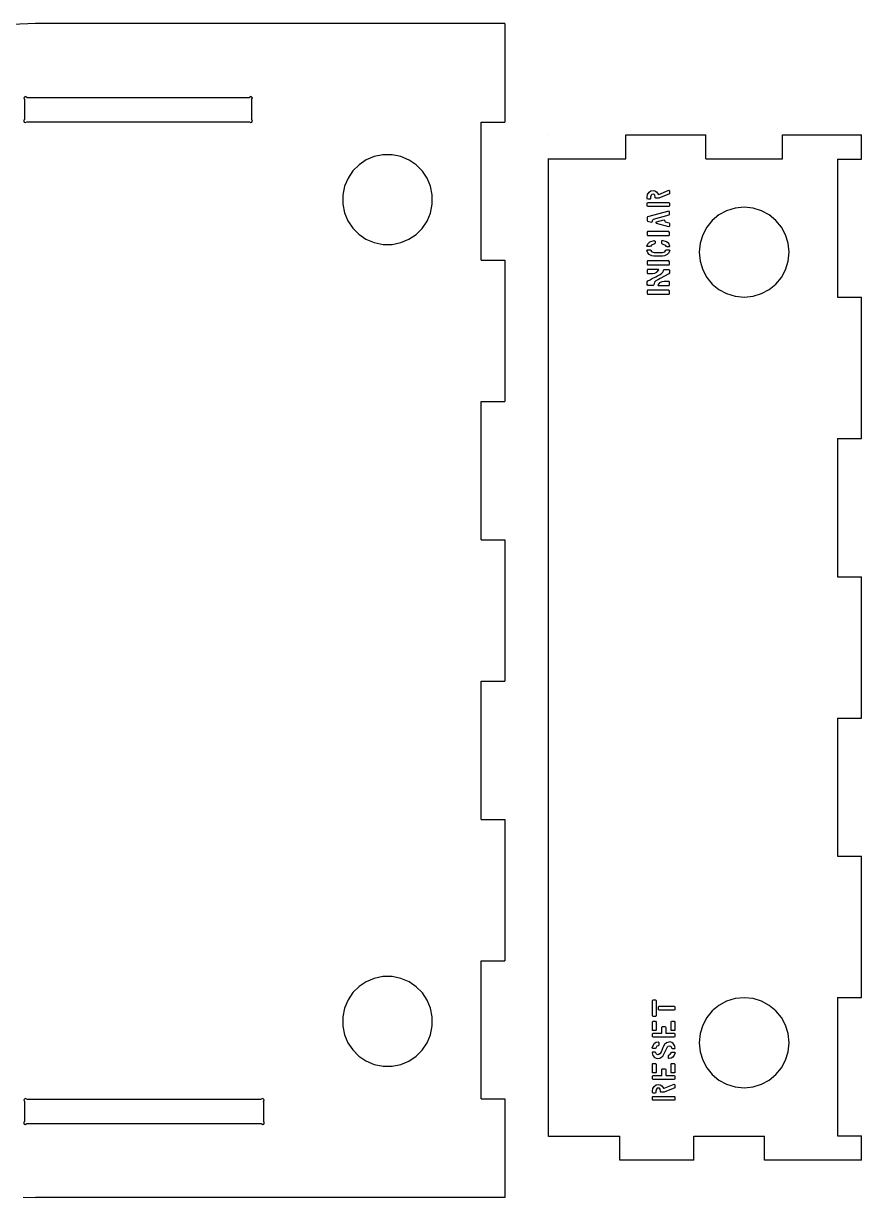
# Model space of a CAD drawing. Extents: x -307 to 396, y -141 to 437.
# Drawn here: x -133.2 to 81, y -140.6 to 159.4 of the extents above; entities that cross this region are included whole.
import ezdxf

# ---------------------------------------------------------------- set-up
doc = ezdxf.new("R2010")
doc.units = 0

msp = doc.modelspace()

# ---------------------------------------------------------------- linework, layer by layer
at = {"layer": 'Shape2DView'}
for p, q in [((0.999999, 131.000097), (1.000028, 131.000097)), ((20.799981, 131.000097), (41.200071, 131.000097)), ((20.799981, 124.900136), (20.799981, 131.000097)), ((41.200071, 124.900136), (41.200071, 131.000097)), ((60.79985, 131.000097), (80.999969, 131.000097)), ((60.79985, 124.900136), (60.79985, 131.000097)), ((80.999969, 124.800123), (80.999969, 131.000097)), ((0.999999, -124.942549), (0.999999, 124.936645)), ((1.000028, 124.900136), (20.799981, 124.900136)), ((41.200071, 124.900136), (60.79985, 124.900136)), ((74.900008, 124.800123), (74.900008, 89.485966)), ((74.900008, 124.800123), (80.999969, 124.800123)), ((26.189563, 114.714219), (26.189563, 115.060294)), ((26.189567, 115.060229), (26.323029, 115.763228)), ((26.335567, 114.56823), (26.189567, 114.71423)), ((26.323029, 115.763228), (26.719666, 116.349228)), ((26.996197, 114.568169), (26.33556, 114.568169)), ((26.719666, 116.349228), (27.179641, 116.640602)), ((27.095766, 114.66823), (26.996066, 114.56823)), ((27.09568, 115.060294), (27.09568, 114.668182)), ((27.215366, 115.552228), (27.095766, 115.060229)), ((27.179641, 116.640602), (27.718065, 116.742227)), ((27.423853, 115.770728), (27.215366, 115.552228)), ((27.718065, 115.851228), (27.423853, 115.770728)), ((27.718065, 116.742227), (28.181265, 116.666477)), ((28.001202, 115.770353), (27.718065, 115.851228)), ((28.194565, 115.552228), (28.001202, 115.770353)), ((28.181265, 116.666477), (28.588064, 116.445228)), ((28.301564, 115.060229), (28.194565, 115.552228)), ((28.393764, 114.79123), (28.301564, 114.88323)), ((28.30165, 114.883288), (28.30165, 115.060294)), ((29.108099, 114.791213), (28.393725, 114.791213)), ((28.588064, 116.445228), (29.054264, 115.828228)), ((29.054264, 115.828228), (29.177263, 115.774228)), ((29.177063, 114.799229), (29.108063, 114.79123)), ((29.177155, 115.774139), (31.765306, 116.819242)), ((31.903683, 115.882353), (29.177155, 114.79915)), ((31.76526, 116.819227), (31.94956, 116.688227)), ((31.94956, 115.958228), (31.90356, 115.882228)), ((31.949456, 116.688273), (31.949456, 115.958289)), ((26.189767, 113.555231), (26.328067, 113.693231)), ((26.328067, 112.702232), (26.189767, 112.840232)), ((26.189775, 112.840178), (26.189775, 113.555346)), ((31.772979, 111.495302), (26.28177, 110.013108)), ((26.328072, 113.693193), (31.811608, 113.693193)), ((31.811608, 112.70233), (26.328072, 112.70233)), ((31.94956, 111.365234), (31.77306, 111.495234)), ((31.81156, 113.693231), (31.94956, 113.555231)), ((31.94956, 112.840232), (31.81156, 112.702232)), ((31.949456, 113.555346), (31.949456, 112.840178)), ((31.949456, 110.658162), (31.949456, 111.365128)), ((46.524045, 111.594939), (44.570738, 110.534843)), ((48.682523, 112.264896), (46.524045, 111.594939)), ((50.999936, 112.498488), (48.682523, 112.264896)), ((53.317349, 112.264896), (50.999936, 112.498488)), ((55.475826, 111.594939), (53.317349, 112.264896)), ((57.429134, 110.534843), (55.475826, 111.594939)), ((26.281767, 110.013235), (26.182067, 109.882236)), ((26.182067, 109.107237), (26.281767, 108.968237)), ((26.182075, 109.88214), (26.182075, 109.107176)), ((26.28177, 108.96827), (27.326397, 108.707127)), ((27.326266, 108.707237), (27.487565, 108.784237)), ((27.487528, 108.78412), (27.679615, 109.260105)), ((27.679565, 109.260237), (27.871565, 109.429236)), ((27.871438, 109.429174), (31.849708, 110.527193)), ((28.570564, 108.369238), (28.478264, 108.554238)), ((28.478391, 108.554198), (28.524693, 108.669291)), ((28.524564, 108.669237), (28.616564, 108.753237)), ((31.772979, 107.50936), (28.570466, 108.369254)), ((28.616504, 108.753164), (30.513564, 109.291326)), ((30.513562, 109.291236), (30.690061, 109.160237)), ((30.690041, 109.160357), (30.697713, 108.93017)), ((30.697761, 108.930237), (30.828261, 108.753237)), ((30.828153, 108.753164), (31.849708, 108.477204)), ((31.84976, 110.527235), (31.94956, 110.658235)), ((31.84976, 108.477238), (31.94956, 108.346238)), ((31.949456, 108.346236), (31.949456, 107.640328)), ((42.868835, 109.130837), (41.46457, 107.429147)), ((44.570738, 110.534843), (42.868835, 109.130837)), ((59.131037, 109.130837), (57.429134, 110.534843)), ((60.535301, 107.429147), (59.131037, 109.130837)), ((26.328067, 106.25324), (26.189767, 106.115241)), ((26.189767, 105.400241), (26.328067, 105.262242)), ((26.189775, 106.115272), (26.189775, 105.400368)), ((31.734614, 106.253119), (26.328072, 106.253119)), ((26.328072, 105.262256), (31.811608, 105.262256)), ((31.94956, 106.038241), (31.73456, 106.25324)), ((31.94956, 107.640238), (31.77306, 107.509239)), ((31.81156, 105.262242), (31.94956, 105.400241)), ((31.949456, 105.400368), (31.949456, 106.038278)), ((40.404178, 105.476), (39.733894, 103.317624)), ((41.46457, 107.429147), (40.404178, 105.476)), ((61.595693, 105.476), (60.535301, 107.429147)), ((62.265978, 103.317624), (61.595693, 105.476)), ((26.123067, 102.564245), (26.399192, 103.174494)), ((26.238267, 102.426245), (26.123067, 102.564245)), ((26.883485, 102.426191), (26.238273, 102.426191)), ((26.399192, 103.174494), (26.902266, 103.633243)), ((27.121566, 102.572245), (26.883566, 102.426245)), ((26.902266, 103.633243), (28.050765, 104.031243)), ((27.322366, 102.816245), (27.121566, 102.572245)), ((28.096765, 103.140244), (27.322366, 102.816245)), ((28.050765, 104.031243), (28.258264, 103.846243)), ((28.258264, 103.324244), (28.096765, 103.140244)), ((28.258258, 103.846208), (28.258258, 103.324186)), ((30.086062, 104.031243), (29.878562, 103.846243)), ((29.878562, 103.324244), (30.040062, 103.140244)), ((29.878564, 103.846208), (29.878564, 103.324186)), ((30.040062, 103.140244), (30.796961, 102.831245)), ((31.191061, 103.662244), (30.086062, 104.031243)), ((30.796961, 102.831245), (31.015261, 102.572245)), ((31.015261, 102.572245), (31.261061, 102.426245)), ((31.722535, 103.195744), (31.191061, 103.662244)), ((31.261011, 102.426191), (31.898656, 102.426191)), ((32.01356, 102.564245), (31.722535, 103.195744)), ((31.89856, 102.426245), (32.01356, 102.564245)), ((39.733894, 103.317624), (39.49995, 101.000247)), ((62.499921, 101.000247), (62.265978, 103.317624)), ((26.107767, 101.397246), (26.246067, 101.565246)), ((26.354329, 100.843247), (26.107767, 101.397246)), ((26.246078, 101.565238), (26.960214, 101.565238)), ((26.764766, 100.412248), (26.354329, 100.843247)), ((27.434565, 100.096248), (26.764766, 100.412248)), ((26.960266, 101.565246), (27.083066, 101.496246)), ((27.083066, 101.496246), (27.416865, 101.109247)), ((27.416865, 101.109247), (27.981765, 100.936247)), ((27.935565, 100.014248), (27.434565, 100.096248)), ((28.027065, 100.014248), (27.935565, 100.014248)), ((27.981769, 100.936324), (30.132035, 100.936324)), ((28.167664, 100.014248), (28.027065, 100.014248)), ((28.429664, 100.014248), (28.167664, 100.014248)), ((28.904363, 100.014248), (28.429664, 100.014248)), ((29.406663, 100.014248), (28.904363, 100.014248)), ((29.815762, 100.014248), (29.406663, 100.014248)), ((29.965362, 100.014248), (29.815762, 100.014248)), ((30.074662, 100.014248), (29.965362, 100.014248)), ((30.132062, 100.014248), (30.074662, 100.014248)), ((30.139762, 100.936247), (30.132062, 100.936247)), ((30.681561, 100.094248), (30.132062, 100.014248)), ((30.139762, 100.936247), (30.701061, 101.107247)), ((31.34736, 100.403248), (30.681561, 100.094248)), ((30.701061, 101.107247), (31.030561, 101.496246)), ((31.030561, 101.496246), (31.161261, 101.565246)), ((31.161263, 101.565238), (31.875637, 101.565238)), ((31.76431, 100.837622), (31.34736, 100.403248)), ((32.01356, 101.397246), (31.76431, 100.837622)), ((31.87556, 101.565246), (32.01356, 101.397246)), ((39.49995, 101.000247), (39.733894, 98.682869)), ((62.265978, 98.682869), (62.499921, 101.000247)), ((62.499921, 101.000247), (62.499921, 101.000247)), ((26.328067, 98.78115), (26.189767, 98.64285)), ((26.189767, 97.928651), (26.328067, 97.790351)), ((26.335567, 96.566152), (26.189767, 96.427853)), ((26.189775, 98.642919), (26.189775, 97.928545)), ((26.189775, 96.42783), (26.189775, 95.71372)), ((31.734614, 98.781031), (26.328072, 98.781031)), ((26.328072, 97.790432), (31.811608, 97.790432)), ((29.146463, 96.566207), (26.33556, 96.566207)), ((28.713464, 95.919153), (29.215563, 96.458653)), ((29.215563, 96.458653), (29.146563, 96.566152)), ((30.253462, 95.887253), (30.352262, 96.266653)), ((30.352168, 96.266699), (30.352168, 96.450848)), ((30.352262, 96.450853), (30.467562, 96.566152)), ((30.467526, 96.566207), (31.834627, 96.566207)), ((31.94956, 98.56615), (31.73456, 98.78115)), ((31.81156, 97.790351), (31.94956, 97.928651)), ((31.83456, 96.566152), (31.94956, 96.450853)), ((31.949456, 97.928545), (31.949456, 98.56619)), ((31.949456, 96.450848), (31.949456, 95.744412)), ((39.733894, 98.682869), (40.404178, 96.524493)), ((40.404178, 96.524493), (41.46457, 94.571347)), ((60.535301, 94.571347), (61.595693, 96.524493)), ((61.595693, 96.524493), (62.265978, 98.682869)), ((26.189767, 95.713654), (26.335567, 95.575354)), ((26.212767, 92.726049), (26.258778, 93.417404)), ((26.258767, 93.417357), (26.420067, 93.663156)), ((26.33556, 95.575343), (27.564522, 95.575343)), ((26.420067, 93.663156), (26.965966, 93.953756)), ((26.965966, 93.953756), (27.516765, 94.247456)), ((27.516765, 94.247456), (28.435364, 94.738355)), ((27.564565, 95.575354), (28.170439, 95.663329)), ((27.971565, 93.017857), (27.940765, 92.703157)), ((28.056565, 93.318157), (27.971565, 93.017857)), ((28.463064, 93.693656), (28.056565, 93.318157)), ((28.170439, 95.663329), (28.713464, 95.919153)), ((28.435364, 94.738355), (28.900464, 94.987755)), ((28.744164, 93.847956), (28.463064, 93.693656)), ((29.078063, 94.028656), (28.744164, 93.847956)), ((28.900464, 94.987755), (29.377263, 95.244454)), ((29.383263, 93.138357), (28.931564, 92.633857)), ((29.575363, 94.296555), (29.078063, 94.028656)), ((29.377263, 95.244454), (29.814562, 95.483154)), ((29.942975, 93.419669), (29.383263, 93.138357)), ((30.654562, 94.876555), (29.575363, 94.296555)), ((29.814562, 95.483154), (30.253462, 95.887253)), ((30.575061, 93.517156), (29.942975, 93.419669)), ((31.811608, 93.517152), (30.574947, 93.517152)), ((31.79606, 95.490854), (30.654562, 94.876555)), ((31.94956, 95.744354), (31.79606, 95.490854)), ((31.94956, 93.378857), (31.81156, 93.517156)), ((31.949456, 92.664666), (31.949456, 93.378775)), ((41.46457, 94.571347), (42.868835, 92.869657)), ((59.131037, 92.869657), (60.535301, 94.571347)), ((26.328067, 91.293159), (26.189767, 91.154859)), ((26.189767, 90.44066), (26.328067, 90.302361)), ((26.189775, 91.154955), (26.189775, 90.440581)), ((26.397067, 92.526358), (26.212767, 92.726157)), ((31.734614, 91.293067), (26.328072, 91.293067)), ((26.328072, 90.302469), (31.811608, 90.302469)), ((27.748671, 92.526289), (26.397075, 92.526289)), ((27.940765, 92.703157), (27.748765, 92.526358)), ((28.931564, 92.633857), (29.000563, 92.526358)), ((29.000678, 92.526289), (31.811608, 92.526289)), ((31.94956, 91.078159), (31.73456, 91.293159)), ((31.81156, 92.526358), (31.94956, 92.664658)), ((31.81156, 90.302361), (31.94956, 90.44066)), ((31.949456, 90.440581), (31.949456, 91.078226)), ((42.868835, 92.869657), (44.570738, 91.46565)), ((44.570738, 91.46565), (46.524045, 90.405555)), ((46.524045, 90.405555), (48.682523, 89.735597)), ((53.317349, 89.735597), (55.475826, 90.405555)), ((55.475826, 90.405555), (57.429134, 91.46565)), ((57.429134, 91.46565), (59.131037, 92.869657)), ((48.682523, 89.735597), (50.999936, 89.502006)), ((50.999936, 89.502006), (53.317349, 89.735597)), ((74.900008, 89.485966), (80.999969, 89.485966)), ((80.999969, 53.371709), (80.999969, 89.485966)), ((74.900008, 53.371709), (74.900008, 18.058081)), ((74.900008, 53.371709), (80.999969, 53.371709)), ((74.900008, 18.058081), (80.999969, 18.058081)), ((80.999969, -18.057499), (80.999969, 18.058081)), ((74.900008, -18.057499), (74.900008, -53.371392)), ((74.900008, -18.057499), (80.999969, -18.057499)), ((74.900008, -53.371392), (80.999969, -53.371392)), ((80.999969, -89.484326), (80.999969, -53.371392)), ((48.682523, -89.734849), (46.524045, -90.404807)), ((50.999936, -89.501258), (48.682523, -89.734849)), ((53.317349, -89.734849), (50.999936, -89.501258)), ((55.475826, -90.404807), (53.317349, -89.734849)), ((74.900008, -89.484326), (74.900008, -124.798219)), ((74.900008, -89.484326), (80.999969, -89.484326)), ((27.542165, -90.187812), (27.665165, -90.072812)), ((27.542297, -94.164799), (27.542297, -90.188116)), ((27.665063, -90.0717), (28.418066, -90.0717)), ((28.417964, -90.072812), (28.532964, -90.187812)), ((28.532895, -90.188116), (28.532895, -94.164799)), ((29.093547, -92.553488), (29.093547, -91.799427)), ((29.093663, -91.80051), (29.208963, -91.68551)), ((29.208963, -92.668509), (29.093663, -92.553309)), ((29.208905, -91.685656), (33.187175, -91.685656)), ((33.187175, -92.667259), (29.208905, -92.667259)), ((33.187158, -91.68551), (33.302158, -91.80051)), ((33.302158, -92.553309), (33.187158, -92.668509)), ((33.302268, -91.799427), (33.302268, -92.553488)), ((42.868835, -92.868909), (41.46457, -94.570599)), ((44.570738, -91.464902), (42.868835, -92.868909)), ((46.524045, -90.404807), (44.570738, -91.464902)), ((57.429134, -91.464902), (55.475826, -90.404807)), ((59.131037, -92.868909), (57.429134, -91.464902)), ((60.535301, -94.570599), (59.131037, -92.868909)), ((27.665165, -94.281307), (27.542165, -94.166007)), ((27.542165, -95.645005), (27.680465, -95.506805)), ((27.542297, -97.810753), (27.542297, -95.643818)), ((28.418066, -94.281215), (27.665063, -94.281215)), ((27.680409, -95.506235), (28.310116, -95.506235)), ((28.310164, -95.506805), (28.532964, -95.729505)), ((28.532964, -94.166007), (28.417964, -94.281307)), ((28.532895, -95.728484), (28.532895, -97.810753)), ((32.311659, -95.645005), (32.457459, -95.506805)), ((32.31167, -97.810753), (32.31167, -95.643818)), ((32.457455, -95.506235), (33.079754, -95.506235)), ((33.079658, -95.506805), (33.302158, -95.729505)), ((33.302268, -95.728484), (33.302268, -97.810753)), ((41.46457, -94.570599), (40.404178, -96.523745)), ((61.595693, -96.523745), (60.535301, -94.570599)), ((27.603665, -97.872303), (27.542165, -97.810803)), ((27.542165, -98.724801), (27.680465, -98.586502)), ((27.542297, -99.437938), (27.542297, -98.723564)), ((28.471777, -97.871607), (27.60368, -97.871607)), ((27.680409, -98.585981), (29.946033, -98.585981)), ((28.532964, -97.810803), (28.471664, -97.872303)), ((29.946162, -98.586502), (30.007662, -98.525002)), ((30.007662, -96.989004), (30.145962, -96.850804)), ((30.007681, -98.525127), (30.007681, -96.987899)), ((30.146058, -96.850316), (30.729463, -96.850316)), ((30.729461, -96.850804), (30.918523, -96.930554)), ((30.918523, -96.930554), (30.998161, -97.119803)), ((30.998161, -98.525002), (31.059661, -98.586502)), ((30.99828, -97.120191), (30.99828, -98.525127)), ((31.059663, -98.585981), (33.164156, -98.585981)), ((32.372959, -97.872303), (32.311659, -97.810803)), ((33.248558, -97.871607), (32.373053, -97.871607)), ((33.164158, -98.586502), (33.302158, -98.724801)), ((33.302158, -97.810803), (33.248458, -97.872303)), ((33.302268, -98.723564), (33.302268, -99.437938)), ((39.733894, -98.682121), (39.49995, -100.999499)), ((40.404178, -96.523745), (39.733894, -98.682121)), ((62.265978, -98.682121), (61.595693, -96.523745)), ((62.499921, -100.999499), (62.265978, -98.682121)), ((27.477665, -102.308497), (27.719028, -101.670248)), ((27.680465, -99.5773), (27.542165, -99.439001)), ((33.164156, -99.578167), (27.680409, -99.578167)), ((27.719028, -101.670248), (28.136865, -101.144498)), ((28.136865, -101.144498), (28.537814, -100.894374)), ((28.722364, -101.918497), (28.429964, -102.377497)), ((28.537814, -100.894374), (28.998163, -100.802499)), ((28.998163, -101.809498), (28.722364, -101.918497)), ((28.998032, -100.803186), (29.067353, -100.803186)), ((29.00597, -101.808602), (28.998032, -101.808602)), ((29.197963, -101.617498), (29.005963, -101.809498)), ((29.067463, -100.802499), (29.197963, -100.941499)), ((29.198057, -100.940769), (29.198057, -101.618102)), ((30.669561, -101.461498), (30.349962, -102.024497)), ((31.162861, -101.012498), (30.669561, -101.461498)), ((32.06266, -100.802499), (31.162861, -101.012498)), ((31.295161, -102.184497), (31.51486, -101.906497)), ((31.51486, -101.906497), (31.86296, -101.762498)), ((31.86296, -101.762498), (32.23146, -101.919497)), ((32.485309, -100.904999), (32.06266, -100.802499)), ((32.23146, -101.919497), (32.415959, -102.292497)), ((32.837759, -101.166498), (32.485309, -100.904999)), ((33.201733, -101.699748), (32.837759, -101.166498)), ((33.302158, -99.439001), (33.164158, -99.5773)), ((33.375958, -102.315497), (33.201733, -101.699748)), ((39.49995, -100.999499), (39.733894, -103.316876)), ((62.265978, -103.316876), (62.499921, -100.999499)), ((62.499921, -100.999499), (62.499921, -100.999499)), ((27.585165, -103.452496), (27.462165, -103.583495)), ((27.462165, -103.583495), (27.663103, -104.22712)), ((27.608165, -102.484497), (27.477665, -102.308497)), ((28.276514, -103.451662), (27.585159, -103.451662)), ((28.291596, -102.483288), (27.608178, -102.483288)), ((27.663103, -104.22712), (28.100365, -104.739494)), ((28.100365, -104.739494), (28.501402, -104.966119)), ((28.468464, -103.606495), (28.276464, -103.452496)), ((28.429964, -102.377497), (28.291664, -102.484497)), ((28.628764, -103.918495), (28.468464, -103.606495)), ((28.501402, -104.966119), (28.952164, -105.049493)), ((29.051963, -104.097495), (28.628764, -103.918495)), ((28.952164, -105.049493), (29.488963, -104.959494)), ((29.479663, -103.823495), (29.051963, -104.097495)), ((29.759562, -103.377496), (29.479663, -103.823495)), ((29.488963, -104.959494), (30.200962, -104.439494)), ((30.053662, -102.732496), (29.759562, -103.377496)), ((30.349962, -102.024497), (30.053662, -102.732496)), ((30.200962, -104.439494), (30.841461, -103.229496)), ((30.841461, -103.229496), (31.295161, -102.184497)), ((31.647831, -104.933327), (31.647831, -104.25864)), ((31.64796, -104.258495), (31.83996, -104.059495)), ((31.77846, -105.065494), (31.64796, -104.934494)), ((31.83996, -104.059495), (32.14046, -103.930495)), ((32.322934, -104.965494), (31.83996, -105.065494)), ((32.14046, -103.930495), (32.408159, -103.490496)), ((32.738559, -104.694494), (32.322934, -104.965494)), ((32.408159, -103.490496), (32.554159, -103.391495)), ((32.415959, -102.292497), (32.615459, -102.446497)), ((32.554028, -103.390808), (33.230037, -103.390808)), ((32.615411, -102.446247), (33.260729, -102.446247)), ((33.134583, -104.177745), (32.738559, -104.694494)), ((33.368158, -103.560495), (33.134583, -104.177745)), ((33.229958, -103.391495), (33.368158, -103.560495)), ((33.260658, -102.446497), (33.375958, -102.315497)), ((39.733894, -103.316876), (40.404178, -105.475252)), ((61.595693, -105.475252), (62.265978, -103.316876)), ((27.542165, -106.429492), (27.680465, -106.290492)), ((27.542297, -108.595156), (27.542297, -106.428221)), ((27.680409, -106.290638), (28.310116, -106.290638)), ((28.310164, -106.290492), (28.532964, -106.513492)), ((28.532895, -106.512887), (28.532895, -108.595156)), ((30.007662, -107.77349), (30.145962, -107.63449)), ((30.007681, -109.30953), (30.007681, -107.772303)), ((30.146058, -107.634719), (30.729463, -107.634719)), ((30.729461, -107.63449), (30.918523, -107.714615)), ((30.918523, -107.714615), (30.998161, -107.90349)), ((30.99828, -107.904594), (30.99828, -109.30953)), ((31.839918, -105.065618), (31.778535, -105.065618)), ((32.311659, -106.429492), (32.457459, -106.290492)), ((32.31167, -108.595156), (32.31167, -106.428221)), ((32.457455, -106.290638), (33.079754, -106.290638)), ((33.079658, -106.290492), (33.302158, -106.513492)), ((33.302268, -106.512887), (33.302268, -108.595156)), ((40.404178, -105.475252), (41.46457, -107.428399)), ((41.46457, -107.428399), (42.868835, -109.130089)), ((59.131037, -109.130089), (60.535301, -107.428399)), ((60.535301, -107.428399), (61.595693, -105.475252)), ((27.603665, -108.656489), (27.542165, -108.594489)), ((27.542165, -109.508488), (27.680465, -109.370488)), ((27.680465, -110.361487), (27.542165, -110.223487)), ((27.542297, -110.222341), (27.542297, -109.507967)), ((28.471777, -108.65601), (27.60368, -108.65601)), ((27.680409, -109.370384), (29.946033, -109.370384)), ((33.164156, -110.36257), (27.680409, -110.36257)), ((28.532964, -108.594489), (28.471664, -108.656489)), ((29.946162, -109.370488), (30.007662, -109.309488)), ((30.998161, -109.309488), (31.059661, -109.370488)), ((31.059663, -109.370384), (33.164156, -109.370384)), ((32.372959, -108.656489), (32.311659, -108.594489)), ((33.248558, -108.65601), (32.373053, -108.65601)), ((33.164158, -109.370488), (33.302158, -109.508488)), ((33.302158, -110.223487), (33.164158, -110.361487)), ((33.302158, -108.594489), (33.248458, -108.656489)), ((33.302268, -109.507967), (33.302268, -110.222341)), ((42.868835, -109.130089), (44.570738, -110.534095)), ((44.570738, -110.534095), (46.524045, -111.594191)), ((55.475826, -111.594191), (57.429134, -110.534095)), ((57.429134, -110.534095), (59.131037, -109.130089)), ((27.542165, -113.363483), (27.675678, -112.660484)), ((27.688165, -113.855482), (27.542165, -113.709483)), ((27.542297, -113.709545), (27.542297, -113.362941)), ((27.675678, -112.660484), (28.072365, -112.074485)), ((28.348746, -113.855066), (27.688082, -113.855066)), ((28.072365, -112.074485), (28.532327, -111.782735)), ((28.448464, -113.755482), (28.348664, -113.855482)), ((28.568064, -112.871484), (28.448464, -113.363483)), ((28.448493, -113.362941), (28.448493, -113.754524)), ((28.532327, -111.782735), (29.070663, -111.681485)), ((28.776501, -112.652984), (28.568064, -112.871484)), ((29.070663, -112.572484), (28.776501, -112.652984)), ((29.070663, -111.681485), (29.533913, -111.756735)), ((29.353851, -112.652984), (29.070663, -112.572484)), ((29.547263, -112.871484), (29.353851, -112.652984)), ((29.533913, -111.756735), (29.940762, -111.977485)), ((29.654163, -113.363483), (29.547263, -112.871484)), ((29.746463, -113.632483), (29.654163, -113.540483)), ((29.654198, -113.540212), (29.654198, -113.362941)), ((30.460647, -113.632816), (29.746538, -113.632816)), ((29.940762, -111.977485), (30.406962, -112.595484)), ((30.406962, -112.595484), (30.529961, -112.649484)), ((30.529662, -113.624483), (30.460662, -113.632483)), ((33.256231, -112.542734), (30.529703, -113.624879)), ((30.529968, -112.648567), (33.117854, -111.603464)), ((33.117958, -111.604485), (33.302158, -111.735485)), ((33.302158, -112.465484), (33.256158, -112.541484)), ((33.302268, -111.735756), (33.302268, -112.466005)), ((46.524045, -111.594191), (48.682523, -112.264148)), ((48.682523, -112.264148), (50.999936, -112.49774)), ((50.999936, -112.49774), (53.317349, -112.264148)), ((53.317349, -112.264148), (55.475826, -111.594191)), ((27.542465, -114.868481), (27.680665, -114.730481)), ((27.680665, -115.72148), (27.542465, -115.58348)), ((27.542561, -115.582793), (27.542561, -114.868419)), ((27.680673, -114.730835), (33.164156, -114.730835)), ((33.164156, -115.720376), (27.680673, -115.720376)), ((33.164158, -114.730481), (33.302158, -114.868481)), ((33.302158, -115.58348), (33.164158, -115.72148)), ((33.302268, -114.868419), (33.302268, -115.582793)), ((0.999999, -124.89876), (19.274977, -124.89876)), ((19.274977, -131.000044), (19.274977, -124.89876)), ((38.149958, -131.000044), (38.149958, -124.89876)), ((38.149958, -124.89876), (56.224946, -124.89876)), ((56.224946, -131.000044), (56.224946, -124.89876)), ((74.900008, -124.798219), (80.999969, -124.798219)), ((80.999969, -131.000044), (80.999969, -124.798219)), ((38.149958, -131.000044), (19.274977, -131.000044)), ((80.999969, -131.000044), (56.224946, -131.000044))]:
    msp.add_line(p, q, dxfattribs=at)
at = {"layer": 'Shape2DView001'}
for p, q in [((-130.134702, 159.444581), (-136.064972, 159.150993)), ((-10.134587, 159.444092), (-130.134884, 159.444092)), ((-10.134587, 159.444092), (-10.134587, 134.244149)), ((-132.774606, 140.745251), (-133.109886, 140.409972)), ((-133.109886, 140.409972), (-132.909499, 139.980241)), ((-132.908772, 139.980308), (-132.908772, 134.90931)), ((-132.344875, 140.544862), (-132.774606, 140.745251)), ((-132.344946, 140.544135), (-75.436317, 140.544135)), ((-75.006732, 140.74525), (-75.436462, 140.544864)), ((-74.671453, 140.409972), (-75.006732, 140.74525)), ((-74.871838, 139.980241), (-74.671453, 140.409972)), ((-74.871697, 139.980308), (-74.871697, 134.90931)), ((-133.084702, 134.709381), (-133.102082, 134.444226)), ((-133.102082, 134.444226), (-132.954454, 134.223286)), ((-132.909499, 134.909161), (-133.084702, 134.709381)), ((-132.954454, 134.223286), (-132.702833, 134.137872)), ((-132.702833, 134.137872), (-132.344876, 134.344539)), ((-132.344946, 134.344161), (-75.436317, 134.344161)), ((-75.436462, 134.344538), (-75.078505, 134.137872)), ((-75.078505, 134.137872), (-74.826884, 134.223286)), ((-74.696635, 134.709379), (-74.871838, 134.90916)), ((-74.826884, 134.223286), (-74.679257, 134.444226)), ((-74.679257, 134.444226), (-74.696635, 134.709379)), ((-16.234575, 134.244149), (-10.134587, 134.244149)), ((-16.234575, 98.930256), (-16.234575, 134.244149)), ((-47.407815, 123.343825), (-48.974446, 121.790039)), ((-45.574571, 124.571751), (-47.407815, 123.343825)), ((-43.52533, 125.432402), (-45.574571, 124.571751)), ((-41.310708, 125.884367), (-43.52533, 125.432402)), ((-38.98132, 125.886231), (-41.310708, 125.884367)), ((-36.698428, 125.423139), (-38.98132, 125.886231)), ((-34.617158, 124.541585), (-36.698428, 125.423139)), ((-32.778921, 123.292186), (-34.617158, 124.541585)), ((-31.225133, 121.725557), (-32.778921, 123.292186)), ((-48.974446, 121.790039), (-50.223848, 119.951804)), ((-29.997205, 119.892315), (-31.225133, 121.725557)), ((-51.105404, 117.870535), (-51.5685, 115.587644)), ((-50.223848, 119.951804), (-51.105404, 117.870535)), ((-29.136551, 117.843075), (-29.997205, 119.892315)), ((-28.684583, 115.628453), (-29.136551, 117.843075)), ((-51.5685, 115.587644), (-51.566638, 113.258256)), ((-28.682716, 113.299065), (-28.684583, 115.628453)), ((-51.566638, 113.258256), (-51.114677, 111.043633)), ((-51.114677, 111.043633), (-50.254028, 108.994391)), ((-30.027356, 108.934901), (-29.145805, 111.016173)), ((-29.145805, 111.016173), (-28.682716, 113.299065)), ((-50.254028, 108.994391), (-49.026105, 107.161145)), ((-31.276753, 107.096663), (-30.027356, 108.934901)), ((-49.026105, 107.161145), (-47.472321, 105.594512)), ((-47.472321, 105.594512), (-45.634088, 104.345108)), ((-34.67662, 104.314942), (-32.84338, 105.542873)), ((-32.84338, 105.542873), (-31.276753, 107.096663)), ((-45.634088, 104.345108), (-43.55282, 103.463549)), ((-43.55282, 103.463549), (-41.269929, 103.00045)), ((-41.269868, 103.000444), (-38.94048, 103.002315)), ((-38.94048, 103.002315), (-36.725859, 103.454285)), ((-36.725859, 103.454285), (-34.67662, 104.314942)), ((-16.234575, 98.930256), (-10.134587, 98.930256)), ((-10.134587, 98.930256), (-10.134587, 62.815999)), ((-16.234575, 62.815999), (-10.134587, 62.815999)), ((-16.234575, 27.501048), (-16.234575, 62.815999)), ((-16.234575, 27.501048), (-10.134587, 27.501048)), ((-10.134587, 27.501048), (-10.134587, -8.611886)), ((-16.234575, -8.611886), (-10.134587, -8.611886)), ((-16.234575, -43.925779), (-16.234575, -8.611886)), ((-16.234575, -43.925779), (-10.134587, -43.925779)), ((-10.134587, -43.925779), (-10.134587, -80.041358)), ((-16.234575, -115.355251), (-16.234575, -80.041358)), ((-16.234575, -80.041358), (-10.134587, -80.041358)), ((-47.407815, -86.65551), (-48.974446, -88.209296)), ((-45.574571, -85.427585), (-47.407815, -86.65551)), ((-43.52533, -84.566933), (-45.574571, -85.427585)), ((-41.310708, -84.114969), (-43.52533, -84.566933)), ((-38.98132, -84.113104), (-41.310708, -84.114969)), ((-36.698428, -84.576196), (-38.98132, -84.113104)), ((-34.617158, -85.45775), (-36.698428, -84.576196)), ((-32.778921, -86.707149), (-34.617158, -85.45775)), ((-31.225133, -88.273778), (-32.778921, -86.707149)), ((-48.974446, -88.209296), (-50.223848, -90.047531)), ((-29.997205, -90.107021), (-31.225133, -88.273778)), ((-51.105404, -92.1288), (-51.5685, -94.411692)), ((-50.223848, -90.047531), (-51.105404, -92.1288)), ((-29.136551, -92.156261), (-29.997205, -90.107021)), ((-28.684583, -94.370882), (-29.136551, -92.156261)), ((-51.5685, -94.411692), (-51.566638, -96.741079)), ((-28.682716, -96.70027), (-28.684583, -94.370882)), ((-51.566638, -96.741079), (-51.114677, -98.955702)), ((-51.114677, -98.955702), (-50.254028, -101.004944)), ((-30.027356, -101.064434), (-29.145805, -98.983163)), ((-29.145805, -98.983163), (-28.682716, -96.70027)), ((-50.254028, -101.004944), (-49.026105, -102.83819)), ((-31.276753, -102.902672), (-30.027356, -101.064434)), ((-49.026105, -102.83819), (-47.472321, -104.404823)), ((-47.472321, -104.404823), (-45.634088, -105.654227)), ((-34.67662, -105.684393), (-32.84338, -104.456463)), ((-32.84338, -104.456463), (-31.276753, -102.902672)), ((-45.634088, -105.654227), (-43.55282, -106.535786)), ((-43.55282, -106.535786), (-41.269929, -106.998885)), ((-41.269868, -106.998891), (-38.94048, -106.99702)), ((-38.94048, -106.99702), (-36.725859, -106.54505)), ((-36.725859, -106.54505), (-34.67662, -105.684393)), ((-132.774606, -115.254427), (-133.109886, -115.589705)), ((-133.109886, -115.589705), (-132.909499, -116.019437)), ((-132.908772, -116.019355), (-132.908772, -121.091411)), ((-132.344875, -115.454816), (-132.774606, -115.254427)), ((-132.344946, -115.455793), (-72.386469, -115.455793)), ((-71.956735, -115.254427), (-72.386466, -115.454814)), ((-71.621456, -115.589705), (-71.956735, -115.254427)), ((-71.821849, -116.019355), (-71.821849, -121.091411)), ((-71.821842, -116.019436), (-71.621456, -115.589705)), ((-16.234575, -115.355251), (-10.134587, -115.355251)), ((-10.134587, -115.355251), (-10.134587, -140.554136)), ((-133.084702, -121.290297), (-133.102082, -121.555451)), ((-133.102082, -121.555451), (-132.954454, -121.776392)), ((-132.909499, -121.090516), (-133.084702, -121.290297)), ((-132.954454, -121.776392), (-132.702833, -121.861806)), ((-132.702833, -121.861806), (-132.344876, -121.655138)), ((-132.344946, -121.654973), (-72.386469, -121.654973)), ((-72.386466, -121.655139), (-72.028509, -121.861806)), ((-72.028509, -121.861806), (-71.776888, -121.776392)), ((-71.646639, -121.290298), (-71.821842, -121.090517)), ((-71.776888, -121.776392), (-71.629261, -121.555452)), ((-71.629261, -121.555452), (-71.646639, -121.290298)), ((-133.222398, -140.476986), (-130.134811, -140.555056)), ((-10.134587, -140.554136), (-130.134884, -140.554136))]:
    msp.add_line(p, q, dxfattribs=at)

doc.saveas('drawing.dxf')
